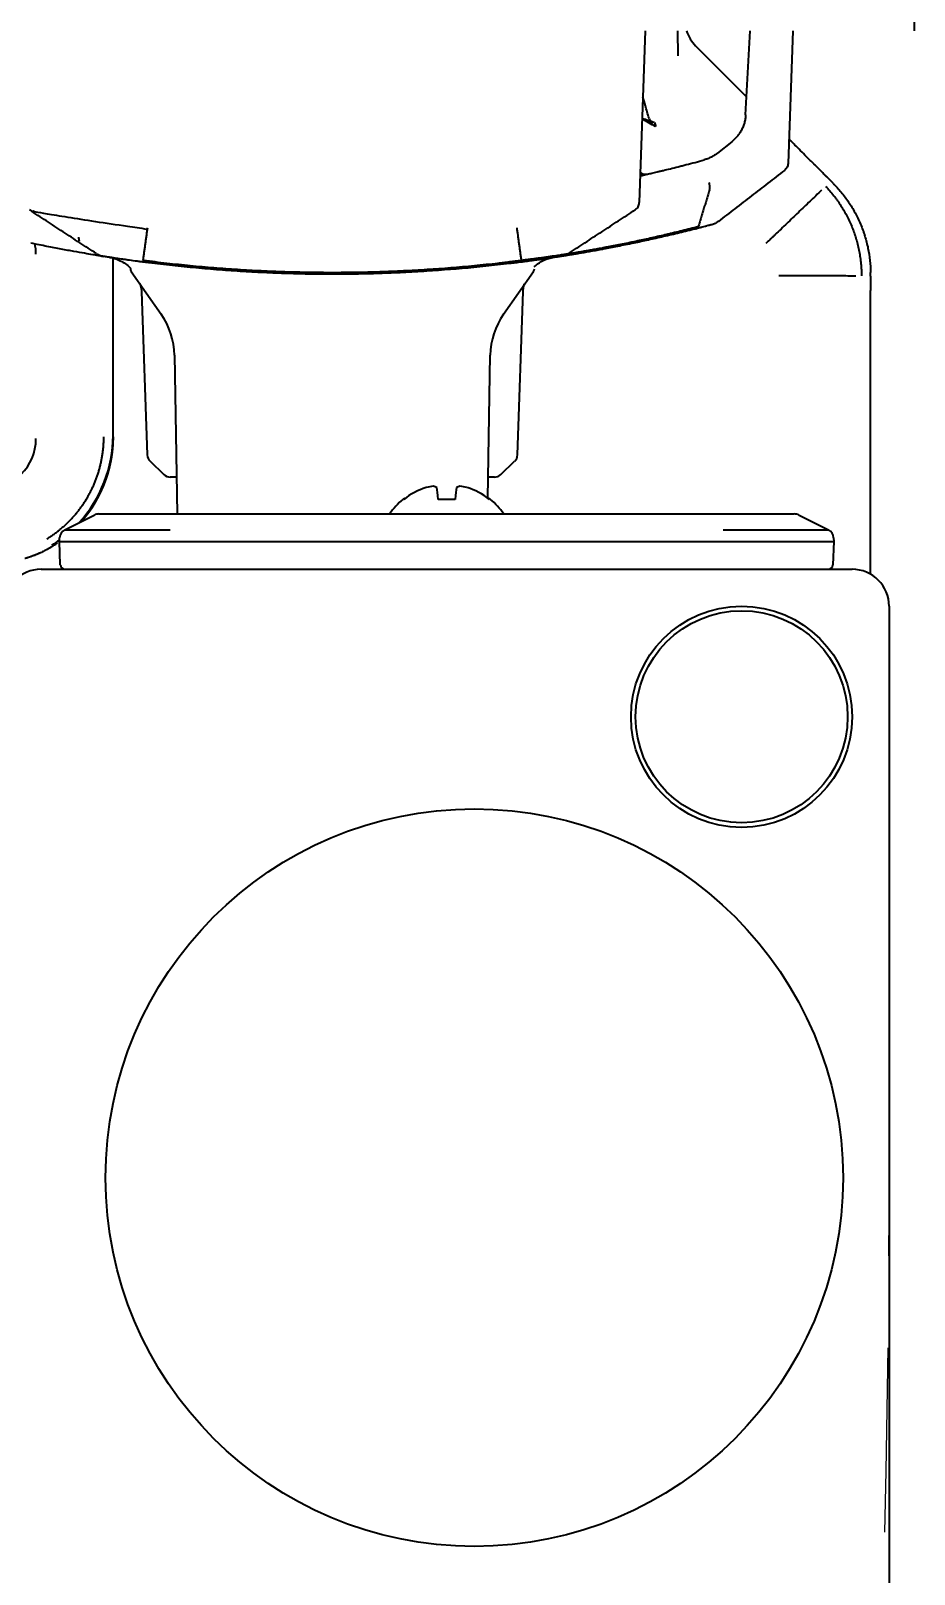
# Model space of a CAD drawing. Header units: inches. Extents: x 786 to 5593, y 691 to 5453.
# Drawn here: x 4206.3 to 4254.2, y 1502 to 1585.7 of the extents above; entities that cross this region are included whole.
import ezdxf

# ---------------------------------------------------------------- set-up
doc = ezdxf.new("R2010")
doc.units = ezdxf.units.IN
doc.linetypes.add('ACISOTGL', pattern=[3, 2, -1])
doc.layers.add('1', color=7, linetype='Continuous', true_color=0xffffff)
doc.layers.add('4', color=7, linetype='Continuous', true_color=0xffffff)

msp = doc.modelspace()

# ---------------------------------------------------------------- linework, layer by layer
at = {"linetype": 'ACISOTGL', "ltscale": 5}
msp.add_arc((3420.089, 1523.456), 832.8, 240, 359.862402, dxfattribs=at)
at = {"layer": '1', "color": 7, "linetype": 'Continuous', "lineweight": 35}
for p, q in [((4239.662, 1585.656), (4239.337, 1576.344)), ((4241.443, 1584.308), (4241.435, 1585.656)), ((4245.109, 1581.103), (4245.348, 1585.656)), ((4247.662, 1585.656), (4247.411, 1578.468)), ((4245.161, 1582.085), (4242.397, 1584.849)), ((4244.359, 1579.644), (4243.584, 1579.025)), ((4249.822, 1577.425), (4249.614, 1577.632)), ((4210.793, 1563.635), (4210.793, 1573.344)), ((4211.777, 1572.605), (4213.398, 1570.29)), ((4231.981, 1570.29), (4233.602, 1572.605)), ((4212.338, 1571.516), (4212.648, 1562.657)), ((4232.732, 1562.657), (4233.041, 1571.516)), ((4251.89, 1556.188), (4251.89, 1571.569)), ((4214.121, 1568.065), (4214.272, 1559.456)), ((4231.123, 1560.319), (4231.258, 1568.065)), ((4212.8, 1562.315), (4213.544, 1561.597)), ((4231.835, 1561.597), (4232.579, 1562.315)), ((4214.237, 1561.456), (4213.892, 1561.456)), ((4231.488, 1561.456), (4231.143, 1561.456)), ((4208.173, 1558.598), (4209.763, 1559.393)), ((4210.031, 1559.456), (4213.89, 1559.456)), ((4213.89, 1559.456), (4243.89, 1559.456)), ((4243.89, 1559.456), (4247.748, 1559.456)), ((4248.017, 1559.393), (4249.606, 1558.598)), ((4208.173, 1558.598), (4213.89, 1558.598)), ((4243.89, 1558.598), (4249.606, 1558.598)), ((4207.89, 1557.956), (4207.897, 1558.168)), ((4207.934, 1556.697), (4207.89, 1557.956)), ((4207.89, 1557.956), (4213.89, 1557.956)), ((4213.89, 1557.956), (4243.89, 1557.956)), ((4243.89, 1557.956), (4249.89, 1557.956)), ((4249.89, 1557.956), (4249.846, 1556.697)), ((4249.882, 1558.168), (4249.89, 1557.956)), ((4206.89, 1556.456), (4250.89, 1556.456)), ((4252.89, 1554.456), (4252.89, 1488.456))]:
    msp.add_line(p, q, dxfattribs=at)
for centre, radius in [((4244.89, 1548.456), 6), ((4244.89, 1548.456), 5.75), ((4230.39, 1523.457), 20)]:
    msp.add_circle(centre, radius, dxfattribs=at)
for centre, radius, start, end in [((4240.62, 1581.143), 0.785, 196.69434, 240.01313), ((4239.68, 1578.376), 0.5, 234.42655, 282.89526), ((4203.89, 1573.542), 2.722, 0, 12.31734), ((4211.982, 1572.748), 0.25, 181, 215), ((4233.397, 1572.748), 0.25, 325, 359), ((4210.122, 1567.995), 4, 1, 35), ((4235.258, 1567.995), 4, 145, 179), ((4203.89, 1563.542), 2.722, 270, 0), ((4213.147, 1562.675), 0.5, 182, 226), ((4232.232, 1562.675), 0.5, 314, 358), ((4213.892, 1561.956), 0.5, 226, 270), ((4231.488, 1561.956), 0.5, 270, 314), ((4228.89, 1557.356), 3.74, 129.37906, 145.84392), ((4228.89, 1557.356), 3.74, 34.15595, 50.6111), ((4210.031, 1558.856), 0.6, 90, 116.56505), ((4247.748, 1558.856), 0.6, 63.43495, 90), ((4208.397, 1558.151), 0.5, 116.56505, 178), ((4249.383, 1558.151), 0.5, 2, 63.43495), ((4206.89, 1554.456), 2, 90, 180), ((4208.184, 1556.706), 0.25, 182, 270), ((4249.596, 1556.706), 0.25, 270, 358), ((4250.89, 1554.456), 2, 0, 90)]:
    msp.add_arc(centre, radius, start, end, dxfattribs=at)
for centre, major_axis, ratio, start_param, end_param in [((4243.811, 1586.264), (-1.841, -0.782), 0.999823, 6.190279, 6.667096), ((4240.62, 1581.143), (0.423, -1.955), 0.275521, 4.888119, 5.007509), ((4203.79, 1563.724), (-4.955, 4.955), 0.998956, 3.185109, 3.926382), ((4203.79, 1563.643), (-4.955, 4.955), 0.998956, 3.213109, 3.926382), ((4228.885, 1557.335), (-3.624, 0.873), 0.997235, 5.247399, 5.62012), ((4228.631, 1557.299), (-0.806, 3.6), 0.902278, 6.178468, 6.295334), ((4228.336, 1557.299), (-0.383, 3.669), 0.420739, 6.027806, 6.144672), ((4228.593, 1557.335), (-0.269, 3.718), 0.017407, 5.611261, 5.983982), ((4229.186, 1557.335), (-0.269, -3.718), 0.017407, 3.440796, 3.813517), ((4229.444, 1557.299), (-0.383, -3.669), 0.420739, 3.280106, 3.396972), ((4229.148, 1557.299), (-0.806, -3.6), 0.902278, 3.129444, 3.24631), ((4228.895, 1557.335), (-3.624, -0.873), 0.997235, 3.804658, 4.177379), ((4203.79, 1563.724), (-4.955, 4.955), 0.998956, 2.908783, 2.981653), ((4203.79, 1563.643), (-4.955, 4.955), 0.998956, 2.908783, 2.959583)]:
    msp.add_ellipse(centre, major_axis=major_axis, ratio=ratio, start_param=start_param, end_param=end_param, dxfattribs=at)
for points, degree in [([(4254.249, 1586.456), (4254.249, 1585.656)], 1), ([(4240.227, 1580.463), (4239.984, 1580.603), (4239.743, 1580.747), (4239.502, 1580.891)], 3), ([(4243.584, 1579.025), (4243.531, 1578.984), (4243.423, 1578.906), (4243.308, 1578.839), (4243.249, 1578.809)], 3), ([(4247.217, 1578.09), (4243.629, 1575.32)], 1), ([(4243.151, 1577.038), (4242.546, 1575.055)], 1), ([(4249.229, 1577.019), (4246.712, 1574.608)], 1), ([(4249.857, 1577.388), (4249.845, 1577.401), (4249.833, 1577.413), (4249.822, 1577.425)], 3), ([(4209.892, 1573.573), (4206.269, 1575.943)], 1), ([(4235.487, 1573.573), (4239.111, 1575.943)], 1), ([(4212.429, 1573.219), (4212.672, 1574.967)], 1), ([(4232.95, 1573.219), (4232.708, 1574.967)], 1), ([(4212.242, 1571.964), (4212.301, 1571.78), (4212.335, 1571.589), (4212.344, 1571.387)], 3), ([(4233.039, 1571.459), (4233.045, 1571.625), (4233.069, 1571.783), (4233.109, 1571.936)], 3), ([(4251.093, 1572.36), (4247.607, 1572.37)], 1)]:
    msp.add_open_spline(points, degree=degree, dxfattribs=at)
for points, knots in [([(4239.868, 1580.917), (4239.8, 1581.144), (4239.734, 1581.371), (4239.625, 1581.757), (4239.58, 1581.916), (4239.536, 1582.075)], [0, 0, 0, 0, 0.588787, 0.588787, 1, 1, 1, 1]), ([(4245.109, 1581.103), (4245.106, 1581.029), (4245.098, 1580.957), (4245.074, 1580.814), (4245.059, 1580.744), (4245.03, 1580.64), (4245.02, 1580.605), (4244.997, 1580.537), (4244.984, 1580.503), (4244.945, 1580.403), (4244.915, 1580.339), (4244.85, 1580.215), (4244.814, 1580.155), (4244.766, 1580.082), (4244.756, 1580.068), (4244.736, 1580.039), (4244.725, 1580.025), (4244.694, 1579.984), (4244.673, 1579.956), (4244.607, 1579.877), (4244.561, 1579.827), (4244.464, 1579.732), (4244.413, 1579.687), (4244.359, 1579.644)], [0, 0, 0, 0, 0.125, 0.125, 0.25, 0.25, 0.3125, 0.3125, 0.375, 0.375, 0.5, 0.5, 0.625, 0.625, 0.65625, 0.65625, 0.6875, 0.6875, 0.75, 0.75, 0.875, 0.875, 1, 1, 1, 1]), ([(4240.163, 1580.686), (4240.054, 1580.721), (4239.945, 1580.755), (4239.779, 1580.806), (4239.724, 1580.823), (4239.641, 1580.849), (4239.613, 1580.857), (4239.571, 1580.87), (4239.558, 1580.874), (4239.53, 1580.883), (4239.516, 1580.887), (4239.502, 1580.891)], [0, 0, 0, 0, 0.5, 0.5, 0.75, 0.75, 0.875, 0.875, 0.9375, 0.9375, 1, 1, 1, 1]), ([(4249.614, 1577.632), (4249.608, 1577.638), (4249.593, 1577.653), (4249.564, 1577.682), (4249.525, 1577.721), (4249.475, 1577.771), (4249.412, 1577.834), (4249.337, 1577.909), (4249.246, 1578), (4249.145, 1578.101), (4249.036, 1578.21), (4248.928, 1578.318), (4248.789, 1578.457), (4248.591, 1578.655), (4248.322, 1578.924), (4248.044, 1579.202), (4247.792, 1579.454), (4247.609, 1579.637), (4247.502, 1579.744), (4247.465, 1579.781)], [0, 0, 0, 0, 0.011297, 0.028353, 0.051235, 0.080037, 0.114873, 0.155887, 0.203242, 0.25861, 0.312576, 0.365068, 0.416015, 0.511742, 0.638207, 0.774856, 0.869158, 0.954838, 1, 1, 1, 1]), ([(4239.791, 1577.889), (4239.862, 1577.905), (4240.02, 1577.942), (4240.212, 1577.986), (4240.367, 1578.023), (4240.422, 1578.036), (4240.506, 1578.056), (4240.534, 1578.063), (4240.592, 1578.077), (4240.622, 1578.084), (4240.771, 1578.12), (4240.897, 1578.15), (4241.16, 1578.215), (4241.298, 1578.25), (4241.513, 1578.304), (4241.623, 1578.332), (4241.737, 1578.361), (4241.813, 1578.381), (4241.852, 1578.391), (4242.046, 1578.441), (4242.204, 1578.483), (4242.529, 1578.569), (4242.694, 1578.613), (4242.863, 1578.659)], [0, 0, 0, 0, 0.125, 0.25, 0.25, 0.3125, 0.3125, 0.34375, 0.34375, 0.375, 0.375, 0.5, 0.5, 0.625, 0.625, 0.6875, 0.71875, 0.71875, 0.75, 0.75, 0.875, 0.875, 1, 1, 1, 1]), ([(4243.249, 1578.809), (4243.186, 1578.777), (4243.122, 1578.748), (4242.994, 1578.699), (4242.929, 1578.677), (4242.863, 1578.659)], [0, 0, 0, 0, 0.5, 0.5, 1, 1, 1, 1]), ([(4239.387, 1577.798), (4239.388, 1577.798), (4239.396, 1577.8), (4239.431, 1577.807), (4239.481, 1577.819), (4239.565, 1577.837), (4239.628, 1577.852), (4239.641, 1577.855), (4239.669, 1577.861), (4239.683, 1577.864), (4239.727, 1577.874), (4239.758, 1577.881), (4239.791, 1577.889)], [0, 0, 0, 0, 0.25, 0.25, 0.5, 0.75, 0.75, 0.8125, 0.8125, 0.875, 0.875, 1, 1, 1, 1]), ([(4247.411, 1578.468), (4247.409, 1578.432), (4247.404, 1578.395), (4247.386, 1578.324), (4247.373, 1578.29), (4247.339, 1578.225), (4247.319, 1578.194), (4247.272, 1578.138), (4247.246, 1578.112), (4247.217, 1578.09)], [0, 0, 0, 0, 0.25, 0.25, 0.5, 0.5, 0.75, 0.75, 1, 1, 1, 1]), ([(4243.151, 1577.038), (4243.157, 1577.058), (4243.162, 1577.083), (4243.166, 1577.139), (4243.166, 1577.171), (4243.162, 1577.241), (4243.158, 1577.278), (4243.145, 1577.356), (4243.137, 1577.396), (4243.128, 1577.437)], [0, 0, 0, 0, 0.25, 0.25, 0.5, 0.5, 0.75, 0.75, 1, 1, 1, 1]), ([(4249.447, 1577.224), (4249.524, 1577.143), (4249.6, 1577.06), (4249.748, 1576.89), (4249.819, 1576.804), (4249.924, 1576.672), (4249.958, 1576.627), (4250.025, 1576.537), (4250.059, 1576.492), (4250.156, 1576.355), (4250.219, 1576.262), (4250.34, 1576.074), (4250.398, 1575.978), (4250.51, 1575.785), (4250.617, 1575.589), (4250.715, 1575.388), (4250.808, 1575.184), (4250.852, 1575.081), (4250.935, 1574.872), (4250.974, 1574.767), (4251.047, 1574.555), (4251.114, 1574.343), (4251.171, 1574.128), (4251.223, 1573.913), (4251.247, 1573.804), (4251.288, 1573.586), (4251.316, 1573.422), (4251.337, 1573.257), (4251.35, 1573.146), (4251.356, 1573.09), (4251.367, 1572.979), (4251.376, 1572.868), (4251.382, 1572.756), (4251.387, 1572.643), (4251.389, 1572.587), (4251.392, 1572.475), (4251.392, 1572.418), (4251.392, 1572.362)], [0, 0, 0, 0, 0.0625, 0.0625, 0.125, 0.125, 0.15625, 0.15625, 0.1875, 0.1875, 0.25, 0.25, 0.3125, 0.3125, 0.375, 0.4375, 0.4375, 0.5, 0.5, 0.5625, 0.5625, 0.625, 0.6875, 0.6875, 0.75, 0.75, 0.8125, 0.84375, 0.84375, 0.875, 0.875, 0.90625, 0.9375, 0.9375, 0.96875, 0.96875, 1, 1, 1, 1]), ([(4249.857, 1577.388), (4250.009, 1577.236), (4250.155, 1577.075), (4250.434, 1576.735), (4250.567, 1576.557), (4250.817, 1576.186), (4250.935, 1575.993), (4251.151, 1575.594), (4251.25, 1575.388), (4251.384, 1575.071), (4251.426, 1574.964), (4251.485, 1574.802), (4251.504, 1574.747), (4251.541, 1574.638), (4251.559, 1574.584), (4251.643, 1574.31), (4251.7, 1574.089), (4251.791, 1573.648), (4251.825, 1573.427), (4251.872, 1572.989), (4251.885, 1572.771), (4251.888, 1572.556)], [0, 0, 0, 0, 0.125, 0.125, 0.25, 0.25, 0.375, 0.375, 0.5, 0.5, 0.5625, 0.5625, 0.59375, 0.59375, 0.625, 0.625, 0.75, 0.75, 0.875, 0.875, 1, 1, 1, 1]), ([(4239.111, 1575.943), (4239.144, 1575.964), (4239.175, 1575.99), (4239.229, 1576.049), (4239.253, 1576.081), (4239.292, 1576.15), (4239.307, 1576.187), (4239.329, 1576.264), (4239.335, 1576.304), (4239.337, 1576.344)], [0, 0, 0, 0, 0.25, 0.25, 0.5, 0.5, 0.75, 0.75, 1, 1, 1, 1]), ([(4206.508, 1575.864), (4206.502, 1575.865), (4206.483, 1575.866), (4206.466, 1575.87), (4206.456, 1575.871), (4206.493, 1575.864), (4206.547, 1575.854), (4206.608, 1575.843)], [0, 0, 0, 0, 0.027751, 0.093985, 0.202274, 0.431154, 1, 1, 1, 1]), ([(4206.608, 1575.843), (4206.61, 1575.843), (4206.723, 1575.822), (4207.177, 1575.747), (4208.276, 1575.566), (4209.796, 1575.322), (4211.317, 1575.105), (4212.272, 1574.961), (4212.625, 1574.907)], [0, 0, 0, 0, 0.003607, 0.208745, 0.428954, 0.650716, 0.873678, 1, 1, 1, 1]), ([(4243.629, 1575.32), (4243.576, 1575.28), (4243.52, 1575.244), (4243.401, 1575.186), (4243.338, 1575.162), (4243.274, 1575.145)], [0, 0, 0, 0, 0.5, 0.5, 1, 1, 1, 1]), ([(4242.415, 1574.922), (4242.377, 1574.912), (4242.339, 1574.903), (4242.263, 1574.884), (4242.226, 1574.874), (4242.113, 1574.846), (4242.037, 1574.827), (4241.888, 1574.79), (4241.813, 1574.772), (4241.665, 1574.735), (4241.591, 1574.717), (4241.371, 1574.664), (4241.226, 1574.629), (4240.938, 1574.562), (4240.796, 1574.529), (4240.375, 1574.432), (4240.1, 1574.37), (4239.697, 1574.282), (4239.564, 1574.253), (4239.302, 1574.197), (4239.172, 1574.17), (4239.044, 1574.143)], [0, 0, 0, 0, 0.03125, 0.03125, 0.0625, 0.0625, 0.125, 0.125, 0.1875, 0.1875, 0.25, 0.25, 0.375, 0.375, 0.5, 0.5, 0.75, 0.75, 0.875, 0.875, 1, 1, 1, 1]), ([(4239.265, 1574.28), (4239.389, 1574.306), (4239.515, 1574.334), (4239.77, 1574.389), (4240.028, 1574.446), (4240.425, 1574.536), (4240.696, 1574.599), (4240.901, 1574.647), (4240.97, 1574.663), (4241.108, 1574.696), (4241.178, 1574.713), (4241.388, 1574.763), (4241.529, 1574.797), (4241.743, 1574.85), (4241.815, 1574.868), (4241.96, 1574.904), (4242.032, 1574.922), (4242.142, 1574.95), (4242.178, 1574.959), (4242.251, 1574.978), (4242.288, 1574.987), (4242.361, 1575.006), (4242.398, 1575.015), (4242.453, 1575.029), (4242.481, 1575.036), (4242.513, 1575.045), (4242.529, 1575.049), (4242.536, 1575.051), (4242.541, 1575.052), (4242.543, 1575.052), (4242.545, 1575.053)], [0, 0, 0, 0, 0.125, 0.125, 0.25, 0.375, 0.5, 0.5, 0.5625, 0.5625, 0.625, 0.625, 0.75, 0.75, 0.8125, 0.8125, 0.875, 0.875, 0.90625, 0.90625, 0.9375, 0.9375, 0.96875, 0.96875, 0.984375, 0.992188, 0.996094, 0.998047, 0.998047, 1, 1, 1, 1]), ([(4243.274, 1575.145), (4243.273, 1575.145), (4243.272, 1575.145), (4243.268, 1575.144), (4243.267, 1575.143), (4243.262, 1575.142), (4243.26, 1575.142), (4243.255, 1575.14), (4243.252, 1575.139), (4243.243, 1575.137), (4243.235, 1575.135), (4243.223, 1575.132), (4243.219, 1575.131), (4243.209, 1575.128), (4243.204, 1575.127), (4243.178, 1575.12), (4243.153, 1575.113), (4243.095, 1575.098), (4243.062, 1575.089), (4243.005, 1575.074), (4242.985, 1575.069), (4242.943, 1575.058), (4242.921, 1575.052), (4242.853, 1575.035), (4242.805, 1575.022), (4242.703, 1574.996), (4242.649, 1574.982), (4242.535, 1574.953), (4242.476, 1574.937), (4242.415, 1574.922)], [0, 0, 0, 0, 0.03125, 0.03125, 0.0625, 0.0625, 0.09375, 0.09375, 0.125, 0.125, 0.1875, 0.1875, 0.21875, 0.21875, 0.25, 0.25, 0.375, 0.375, 0.5, 0.5, 0.5625, 0.5625, 0.625, 0.625, 0.75, 0.75, 0.875, 0.875, 1, 1, 1, 1]), ([(4242.415, 1574.922), (4242.421, 1574.924), (4242.428, 1574.926), (4242.441, 1574.931), (4242.448, 1574.935), (4242.466, 1574.946), (4242.478, 1574.955), (4242.511, 1574.988), (4242.53, 1575.018), (4242.546, 1575.055)], [0, 0, 0, 0, 0.125, 0.125, 0.25, 0.25, 0.5, 0.5, 1, 1, 1, 1]), ([(4246.714, 1574.605), (4246.68, 1574.573), (4246.644, 1574.539), (4246.565, 1574.465), (4246.523, 1574.425), (4246.436, 1574.343), (4246.39, 1574.3), (4246.298, 1574.213), (4246.251, 1574.169), (4246.203, 1574.125)], [0, 0, 0, 0, 0.25, 0.25, 0.5, 0.5, 0.75, 0.75, 1, 1, 1, 1]), ([(4210.285, 1573.422), (4210.286, 1573.422), (4210.284, 1573.422), (4210.279, 1573.423), (4210.275, 1573.424), (4210.258, 1573.426), (4210.243, 1573.429), (4210.212, 1573.434), (4210.2, 1573.436), (4210.174, 1573.44), (4210.159, 1573.442), (4210.135, 1573.446), (4210.127, 1573.447), (4210.109, 1573.45), (4210.081, 1573.454), (4210.03, 1573.463), (4209.983, 1573.47), (4209.946, 1573.476), (4209.933, 1573.478), (4209.907, 1573.482), (4209.84, 1573.493), (4209.764, 1573.506), (4209.568, 1573.538), (4209.417, 1573.563), (4209.075, 1573.621), (4208.884, 1573.654), (4208.62, 1573.701), (4208.566, 1573.711), (4208.455, 1573.731), (4208.287, 1573.761), (4208.109, 1573.794), (4207.742, 1573.862), (4207.482, 1573.912), (4206.932, 1574.02), (4206.641, 1574.079), (4206.335, 1574.143)], [0, 0, 0, 0, 0.03125, 0.03125, 0.0625, 0.0625, 0.125, 0.125, 0.15625, 0.15625, 0.1875, 0.1875, 0.203125, 0.203125, 0.21875, 0.25, 0.28125, 0.28125, 0.296875, 0.296875, 0.3125, 0.375, 0.375, 0.5, 0.5, 0.625, 0.625, 0.65625, 0.65625, 0.6875, 0.75, 0.75, 0.875, 0.875, 1, 1, 1, 1]), ([(4209.892, 1573.573), (4209.951, 1573.535), (4210.015, 1573.502), (4210.146, 1573.452), (4210.215, 1573.433), (4210.285, 1573.422)], [0, 0, 0, 0, 0.5, 0.5, 1, 1, 1, 1]), ([(4232.95, 1573.22), (4232.953, 1573.22), (4232.955, 1573.22), (4232.961, 1573.221), (4232.969, 1573.222), (4232.987, 1573.224), (4233.025, 1573.229), (4233.057, 1573.233), (4233.099, 1573.239), (4233.12, 1573.241), (4233.162, 1573.247), (4233.183, 1573.249), (4233.287, 1573.263), (4233.37, 1573.273), (4233.534, 1573.295), (4233.614, 1573.305), (4233.734, 1573.321), (4233.773, 1573.327), (4233.852, 1573.337), (4233.891, 1573.343), (4234.084, 1573.369), (4234.229, 1573.389), (4234.434, 1573.418), (4234.501, 1573.428), (4234.581, 1573.439), (4234.596, 1573.441), (4234.628, 1573.446), (4234.644, 1573.448), (4234.69, 1573.455), (4234.72, 1573.459), (4234.807, 1573.472), (4234.917, 1573.488), (4235.015, 1573.503), (4235.107, 1573.516), (4235.149, 1573.522), (4235.198, 1573.53), (4235.208, 1573.531), (4235.227, 1573.534), (4235.254, 1573.538), (4235.279, 1573.542), (4235.326, 1573.549), (4235.354, 1573.553), (4235.402, 1573.56), (4235.422, 1573.563), (4235.446, 1573.567), (4235.453, 1573.568), (4235.462, 1573.569), (4235.465, 1573.57), (4235.47, 1573.571), (4235.473, 1573.571), (4235.479, 1573.572), (4235.482, 1573.572), (4235.485, 1573.573), (4235.486, 1573.573), (4235.487, 1573.573), (4235.487, 1573.573), (4235.487, 1573.573), (4235.487, 1573.573), (4235.487, 1573.573)], [0, 0, 0, 0, 0.001955, 0.001955, 0.00391, 0.007819, 0.015638, 0.031276, 0.031276, 0.046914, 0.046914, 0.062552, 0.062552, 0.125105, 0.125105, 0.187657, 0.187657, 0.218934, 0.218934, 0.25021, 0.25021, 0.375315, 0.375315, 0.437867, 0.437867, 0.453505, 0.453505, 0.469143, 0.469143, 0.50042, 0.50042, 0.562972, 0.625524, 0.625524, 0.688077, 0.688077, 0.703715, 0.703715, 0.719353, 0.750629, 0.750629, 0.813182, 0.813182, 0.875734, 0.875734, 0.90701, 0.90701, 0.922649, 0.922649, 0.938287, 0.938287, 0.969563, 0.969563, 0.985201, 0.99302, 0.99693, 0.998884, 1, 1, 1, 1]), ([(4239.044, 1574.143), (4238.738, 1574.079), (4238.447, 1574.02), (4238.033, 1573.939), (4237.898, 1573.913), (4237.637, 1573.863), (4237.51, 1573.839), (4237.326, 1573.804), (4237.265, 1573.793), (4237.176, 1573.776), (4237.146, 1573.771), (4237.088, 1573.76), (4236.943, 1573.734), (4236.806, 1573.709), (4236.596, 1573.672), (4236.496, 1573.655), (4236.306, 1573.622), (4236.125, 1573.591), (4235.964, 1573.563), (4235.813, 1573.538), (4235.742, 1573.526), (4235.66, 1573.513), (4235.644, 1573.51), (4235.613, 1573.505), (4235.597, 1573.503), (4235.552, 1573.495), (4235.466, 1573.481), (4235.368, 1573.465), (4235.307, 1573.456), (4235.269, 1573.45), (4235.251, 1573.447), (4235.219, 1573.442), (4235.19, 1573.437), (4235.166, 1573.433), (4235.144, 1573.43), (4235.135, 1573.429), (4235.119, 1573.426), (4235.113, 1573.425), (4235.098, 1573.423), (4235.093, 1573.422), (4235.095, 1573.422)], [0, 0, 0, 0, 0.125, 0.125, 0.1875, 0.1875, 0.25, 0.25, 0.28125, 0.28125, 0.296875, 0.296875, 0.3125, 0.375, 0.375, 0.4375, 0.4375, 0.5, 0.5625, 0.5625, 0.625, 0.625, 0.640625, 0.640625, 0.65625, 0.65625, 0.6875, 0.75, 0.78125, 0.78125, 0.8125, 0.8125, 0.84375, 0.875, 0.875, 0.90625, 0.90625, 0.9375, 0.9375, 1, 1, 1, 1]), ([(4235.487, 1573.573), (4235.428, 1573.535), (4235.365, 1573.502), (4235.233, 1573.452), (4235.164, 1573.433), (4235.095, 1573.422)], [0, 0, 0, 0, 0.5, 0.5, 1, 1, 1, 1]), ([(4235.487, 1573.573), (4235.487, 1573.573), (4235.49, 1573.574), (4235.495, 1573.574), (4235.504, 1573.576), (4235.51, 1573.577), (4235.525, 1573.579), (4235.534, 1573.581), (4235.554, 1573.584), (4235.577, 1573.587), (4235.605, 1573.592), (4235.636, 1573.597), (4235.653, 1573.6), (4235.689, 1573.606), (4235.747, 1573.615), (4235.84, 1573.631), (4235.923, 1573.644), (4235.966, 1573.652), (4235.981, 1573.654), (4236.011, 1573.659), (4236.026, 1573.662), (4236.105, 1573.675), (4236.172, 1573.686), (4236.317, 1573.711), (4236.471, 1573.738), (4236.643, 1573.768), (4236.825, 1573.801), (4236.921, 1573.818), (4237.121, 1573.855), (4237.226, 1573.874), (4237.363, 1573.9), (4237.391, 1573.905), (4237.447, 1573.915), (4237.476, 1573.921), (4237.561, 1573.937), (4237.619, 1573.948), (4237.796, 1573.982), (4237.917, 1574.005), (4238.167, 1574.054), (4238.296, 1574.08), (4238.693, 1574.16), (4238.971, 1574.218), (4239.265, 1574.28)], [0, 0, 0, 0, 0.029814, 0.061111, 0.061111, 0.092407, 0.092407, 0.123703, 0.123703, 0.155, 0.186296, 0.186296, 0.217592, 0.217592, 0.248888, 0.311481, 0.342777, 0.342777, 0.358426, 0.358426, 0.374074, 0.374074, 0.436666, 0.436666, 0.499259, 0.561852, 0.561852, 0.624444, 0.624444, 0.687037, 0.687037, 0.702685, 0.702685, 0.718333, 0.718333, 0.749629, 0.749629, 0.812222, 0.812222, 0.874815, 0.874815, 1, 1, 1, 1]), ([(4212.414, 1573.118), (4212.343, 1573.127), (4212.272, 1573.136), (4212.166, 1573.15), (4212.131, 1573.155), (4212.061, 1573.164), (4212.026, 1573.169), (4211.854, 1573.192), (4211.721, 1573.21), (4211.53, 1573.237), (4211.467, 1573.246), (4211.375, 1573.259), (4211.344, 1573.263), (4211.285, 1573.272), (4211.197, 1573.285), (4211.114, 1573.297), (4211.007, 1573.312), (4210.956, 1573.32), (4210.883, 1573.331), (4210.859, 1573.334), (4210.812, 1573.341), (4210.789, 1573.345), (4210.723, 1573.355), (4210.682, 1573.361), (4210.605, 1573.373), (4210.569, 1573.378), (4210.504, 1573.388), (4210.474, 1573.393), (4210.434, 1573.399), (4210.421, 1573.401), (4210.398, 1573.405), (4210.387, 1573.406), (4210.356, 1573.411), (4210.339, 1573.414), (4210.319, 1573.417), (4210.313, 1573.418), (4210.303, 1573.419), (4210.299, 1573.42), (4210.289, 1573.422), (4210.285, 1573.422), (4210.285, 1573.422)], [0, 0, 0, 0, 0.062727, 0.062727, 0.09409, 0.09409, 0.125454, 0.125454, 0.250908, 0.250908, 0.313634, 0.313634, 0.344998, 0.344998, 0.376361, 0.439088, 0.439088, 0.501815, 0.501815, 0.533179, 0.533179, 0.564542, 0.564542, 0.627269, 0.627269, 0.689996, 0.689996, 0.752723, 0.752723, 0.784086, 0.784086, 0.81545, 0.81545, 0.878176, 0.878176, 0.90954, 0.90954, 0.940903, 0.940903, 1, 1, 1, 1]), ([(4210.608, 1573.372), (4210.841, 1573.338), (4211.241, 1573.201), (4211.614, 1572.919), (4211.764, 1572.763)], [0, 0, 0, 0, 0.540898, 1, 1, 1, 1]), ([(4232.928, 1573.113), (4232.822, 1573.099), (4232.715, 1573.086), (4232.503, 1573.059), (4232.396, 1573.046), (4232.077, 1573.008), (4231.864, 1572.983), (4231.438, 1572.935), (4231.225, 1572.912), (4230.799, 1572.867), (4230.585, 1572.846), (4229.519, 1572.743), (4228.664, 1572.675), (4227.381, 1572.592), (4226.952, 1572.569), (4226.096, 1572.527), (4225.668, 1572.51), (4224.811, 1572.483), (4223.954, 1572.463), (4223.096, 1572.456), (4222.453, 1572.456), (4222.239, 1572.457), (4221.81, 1572.461), (4221.596, 1572.463), (4220.953, 1572.474), (4220.524, 1572.484), (4219.668, 1572.512), (4219.24, 1572.529), (4218.384, 1572.571), (4217.957, 1572.595), (4217.102, 1572.65), (4216.675, 1572.681), (4215.822, 1572.75), (4215.395, 1572.788), (4214.543, 1572.87), (4214.117, 1572.915), (4213.478, 1572.987), (4213.265, 1573.012), (4212.84, 1573.064), (4212.627, 1573.09), (4212.414, 1573.118)], [0, 0, 0, 0, 0.015625, 0.015625, 0.03125, 0.03125, 0.0625, 0.0625, 0.09375, 0.09375, 0.125, 0.125, 0.25, 0.25, 0.3125, 0.3125, 0.375, 0.375, 0.4375, 0.5, 0.5, 0.53125, 0.53125, 0.5625, 0.5625, 0.625, 0.625, 0.6875, 0.6875, 0.75, 0.75, 0.8125, 0.8125, 0.875, 0.875, 0.9375, 0.9375, 0.96875, 0.96875, 1, 1, 1, 1]), ([(4212.429, 1573.219), (4212.425, 1573.186), (4212.421, 1573.16), (4212.416, 1573.126), (4212.415, 1573.118), (4212.415, 1573.118)], [0, 0, 0, 0, 0.5, 0.5, 1, 1, 1, 1]), ([(4212.429, 1573.219), (4212.456, 1573.216), (4212.483, 1573.212), (4212.536, 1573.205), (4212.616, 1573.195), (4212.695, 1573.185), (4212.855, 1573.165), (4212.961, 1573.152), (4213.281, 1573.113), (4213.494, 1573.088), (4214.132, 1573.016), (4214.559, 1572.972), (4215.412, 1572.889), (4215.838, 1572.851), (4216.692, 1572.783), (4217.119, 1572.752), (4217.974, 1572.697), (4218.402, 1572.672), (4219.257, 1572.631), (4219.686, 1572.614), (4220.542, 1572.586), (4220.971, 1572.576), (4221.614, 1572.566), (4221.829, 1572.563), (4222.258, 1572.56), (4222.472, 1572.559), (4223.115, 1572.559), (4223.973, 1572.565), (4224.83, 1572.586), (4225.687, 1572.614), (4226.116, 1572.631), (4226.972, 1572.672), (4227.401, 1572.696), (4228.685, 1572.779), (4229.54, 1572.848), (4230.82, 1572.972), (4231.247, 1573.016), (4231.779, 1573.076), (4231.886, 1573.089), (4232.099, 1573.114), (4232.205, 1573.126), (4232.418, 1573.152), (4232.524, 1573.165), (4232.684, 1573.185), (4232.764, 1573.195), (4232.844, 1573.205), (4232.897, 1573.212), (4232.923, 1573.216), (4232.95, 1573.219)], [0, 0, 0, 0, 0.003906, 0.003906, 0.007813, 0.015625, 0.015625, 0.03125, 0.03125, 0.0625, 0.0625, 0.125, 0.125, 0.1875, 0.1875, 0.25, 0.25, 0.3125, 0.3125, 0.375, 0.375, 0.4375, 0.4375, 0.46875, 0.46875, 0.5, 0.5, 0.5625, 0.625, 0.625, 0.6875, 0.6875, 0.75, 0.75, 0.875, 0.875, 0.9375, 0.9375, 0.953125, 0.953125, 0.96875, 0.96875, 0.984375, 0.984375, 0.992188, 0.996094, 0.996094, 1, 1, 1, 1]), ([(4235.095, 1573.422), (4235.094, 1573.422), (4235.094, 1573.422), (4235.091, 1573.422), (4235.088, 1573.421), (4235.082, 1573.42), (4235.08, 1573.42), (4235.076, 1573.419), (4235.074, 1573.419), (4235.066, 1573.418), (4235.06, 1573.417), (4235.039, 1573.414), (4235.022, 1573.411), (4234.991, 1573.406), (4234.979, 1573.404), (4234.955, 1573.4), (4234.942, 1573.399), (4234.901, 1573.392), (4234.871, 1573.387), (4234.804, 1573.377), (4234.768, 1573.372), (4234.709, 1573.363), (4234.688, 1573.36), (4234.646, 1573.353), (4234.624, 1573.35), (4234.557, 1573.34), (4234.509, 1573.333), (4234.41, 1573.318), (4234.358, 1573.31), (4234.249, 1573.294), (4234.193, 1573.286), (4234.105, 1573.273), (4234.075, 1573.269), (4234.014, 1573.26), (4233.983, 1573.256), (4233.89, 1573.243), (4233.826, 1573.234), (4233.696, 1573.216), (4233.63, 1573.207), (4233.495, 1573.188), (4233.426, 1573.179), (4233.321, 1573.165), (4233.286, 1573.16), (4233.215, 1573.15), (4233.18, 1573.146), (4233.108, 1573.136), (4233.072, 1573.132), (4233, 1573.122), (4232.964, 1573.118), (4232.928, 1573.113)], [0, 0, 0, 0, 0.028077, 0.028077, 0.059429, 0.059429, 0.075105, 0.075105, 0.090781, 0.090781, 0.122134, 0.122134, 0.184838, 0.184838, 0.216191, 0.216191, 0.247543, 0.247543, 0.310248, 0.310248, 0.372953, 0.372953, 0.404305, 0.404305, 0.435657, 0.435657, 0.498362, 0.498362, 0.561067, 0.561067, 0.623772, 0.623772, 0.655124, 0.655124, 0.686476, 0.686476, 0.749181, 0.749181, 0.811886, 0.811886, 0.874591, 0.874591, 0.905943, 0.905943, 0.937295, 0.937295, 0.968648, 0.968648, 1, 1, 1, 1]), ([(4232.95, 1573.219), (4232.949, 1573.185), (4232.946, 1573.159), (4232.939, 1573.123), (4232.934, 1573.114), (4232.928, 1573.113)], [0, 0, 0, 0, 0.5, 0.5, 1, 1, 1, 1]), ([(4233.636, 1572.854), (4233.754, 1572.97), (4234.06, 1573.201), (4234.382, 1573.314), (4234.579, 1573.343)], [0, 0, 0, 0, 0.425887, 1, 1, 1, 1]), ([(4247.607, 1572.37), (4247.561, 1572.37), (4247.51, 1572.37), (4247.402, 1572.371), (4247.344, 1572.371), (4247.225, 1572.371), (4247.162, 1572.371), (4247.035, 1572.372), (4246.971, 1572.372), (4246.906, 1572.372)], [0, 0, 0, 0, 0.25, 0.25, 0.5, 0.5, 0.75, 0.75, 1, 1, 1, 1]), ([(4251.89, 1572.353), (4251.89, 1572.363), (4251.89, 1572.372), (4251.89, 1572.392), (4251.89, 1572.401), (4251.89, 1572.428), (4251.89, 1572.446), (4251.889, 1572.471), (4251.889, 1572.48), (4251.889, 1572.496), (4251.889, 1572.504), (4251.889, 1572.527), (4251.889, 1572.542), (4251.888, 1572.556)], [0, 0, 0, 0, 0.125, 0.125, 0.25, 0.25, 0.5, 0.5, 0.625, 0.625, 0.75, 0.75, 1, 1, 1, 1]), ([(4251.89, 1572.353), (4251.89, 1572.341), (4251.89, 1572.317), (4251.89, 1572.282), (4251.89, 1572.248), (4251.89, 1572.214), (4251.89, 1572.181), (4251.89, 1572.148), (4251.89, 1572.116), (4251.89, 1572.085), (4251.89, 1572.054), (4251.89, 1572.024), (4251.89, 1571.994), (4251.89, 1571.965), (4251.89, 1571.937), (4251.89, 1571.909), (4251.89, 1571.882), (4251.89, 1571.856), (4251.89, 1571.83), (4251.89, 1571.805), (4251.89, 1571.78), (4251.89, 1571.756), (4251.89, 1571.733), (4251.89, 1571.71), (4251.89, 1571.688), (4251.89, 1571.667), (4251.89, 1571.646), (4251.89, 1571.626), (4251.89, 1571.607), (4251.89, 1571.588), (4251.89, 1571.576), (4251.89, 1571.569)], [0, 0, 0, 0, 0.045822, 0.090837, 0.135046, 0.178447, 0.221042, 0.262828, 0.303807, 0.343977, 0.383338, 0.42189, 0.459633, 0.496565, 0.532688, 0.567999, 0.602498, 0.636186, 0.669061, 0.701124, 0.732373, 0.762807, 0.792428, 0.821233, 0.849223, 0.876396, 0.902752, 0.928292, 0.953013, 0.976916, 1, 1, 1, 1]), ([(4226.649, 1560.293), (4226.647, 1560.293), (4226.643, 1560.293), (4226.641, 1560.293), (4226.641, 1560.293), (4226.641, 1560.293), (4226.64, 1560.293), (4226.64, 1560.293), (4226.637, 1560.293), (4226.629, 1560.292), (4226.61, 1560.29), (4226.58, 1560.283), (4226.546, 1560.269), (4226.526, 1560.254), (4226.519, 1560.247)], [0, 0, 0, 0, 0.224485, 0.543492, 0.578376, 0.58397, 0.58494, 0.585873, 0.587908, 0.610022, 0.664923, 0.762436, 0.906816, 1, 1, 1, 1]), ([(4229.357, 1560.248), (4229.28, 1560.248), (4229.203, 1560.248), (4229.086, 1560.247), (4229.047, 1560.247), (4228.969, 1560.247), (4228.929, 1560.247), (4228.812, 1560.247), (4228.733, 1560.247), (4228.616, 1560.248), (4228.577, 1560.248), (4228.5, 1560.248), (4228.461, 1560.248), (4228.423, 1560.248)], [0, 0, 0, 0, 0.25, 0.25, 0.375, 0.375, 0.5, 0.5, 0.75, 0.75, 0.875, 0.875, 1, 1, 1, 1]), ([(4231.261, 1560.247), (4231.256, 1560.252), (4231.241, 1560.264), (4231.215, 1560.277), (4231.186, 1560.287), (4231.164, 1560.291), (4231.15, 1560.292), (4231.142, 1560.293), (4231.14, 1560.293), (4231.139, 1560.293), (4231.139, 1560.293), (4231.139, 1560.293), (4231.139, 1560.293), (4231.139, 1560.293), (4231.139, 1560.293), (4231.139, 1560.293), (4231.139, 1560.293)], [0, 0, 0, 0, 0.137497, 0.404177, 0.617572, 0.773934, 0.871169, 0.915938, 0.923768, 0.926123, 0.927798, 0.929801, 0.933253, 0.941595, 0.974823, 1, 1, 1, 1]), ([(4207.469, 1557.679), (4207.384, 1557.627), (4207.299, 1557.578), (4207.201, 1557.524), (4207.189, 1557.517), (4207.177, 1557.511)], [0, 0, 0, 0, 0.878252, 0.878252, 1, 1, 1, 1]), ([(4206.819, 1557.331), (4206.801, 1557.323), (4206.784, 1557.316), (4206.746, 1557.299), (4206.725, 1557.289), (4206.622, 1557.245), (4206.542, 1557.213), (4206.429, 1557.17), (4206.392, 1557.156), (4206.338, 1557.137), (4206.321, 1557.131), (4206.286, 1557.12), (4206.269, 1557.114), (4206.187, 1557.087), (4206.128, 1557.07), (4206.066, 1557.053), (4206.056, 1557.05), (4206.047, 1557.048)], [0, 0, 0, 0, 0.056558, 0.056558, 0.12503, 0.12503, 0.398918, 0.398918, 0.535862, 0.535862, 0.604334, 0.604334, 0.672806, 0.672806, 0.946695, 0.946695, 1, 1, 1, 1])]:
    msp.add_open_spline(points, degree=3, knots=knots, dxfattribs=at)
at = {"layer": '4', "color": 7, "linetype": 'Continuous', "lineweight": 35}
msp.add_line((4210.793, 1563.635), (4210.793, 1573.344), dxfattribs=at)
msp.add_arc((4203.89, 1573.542), 5.128, 7.8483, 10.31767, dxfattribs=at)
msp.add_open_spline([(4207.207, 1558.105), (4207.915, 1558.541), (4209.065, 1559.742), (4209.875, 1561.194), (4210.293, 1562.803), (4210.293, 1563.635)], degree=2, dxfattribs=at)
for points, knots in [([(4210.793, 1563.635), (4210.793, 1563.621), (4210.793, 1563.593), (4210.793, 1563.55), (4210.792, 1563.508), (4210.791, 1563.466), (4210.79, 1563.424), (4210.789, 1563.382), (4210.787, 1563.34), (4210.785, 1563.298), (4210.783, 1563.256), (4210.781, 1563.214), (4210.778, 1563.172), (4210.775, 1563.13), (4210.772, 1563.088), (4210.768, 1563.047), (4210.765, 1563.005), (4210.761, 1562.963), (4210.757, 1562.922), (4210.752, 1562.88), (4210.748, 1562.839), (4210.743, 1562.797), (4210.738, 1562.756), (4210.732, 1562.714), (4210.727, 1562.673), (4210.721, 1562.632), (4210.715, 1562.59), (4210.708, 1562.549), (4210.702, 1562.508), (4210.695, 1562.467), (4210.688, 1562.426), (4210.681, 1562.385), (4210.673, 1562.344), (4210.665, 1562.304), (4210.657, 1562.263), (4210.649, 1562.222), (4210.641, 1562.182), (4210.632, 1562.141), (4210.623, 1562.101), (4210.614, 1562.061), (4210.604, 1562.02), (4210.595, 1561.98), (4210.585, 1561.94), (4210.575, 1561.9), (4210.564, 1561.86), (4210.554, 1561.82), (4210.543, 1561.78), (4210.532, 1561.741), (4210.521, 1561.701), (4210.509, 1561.662), (4210.498, 1561.622), (4210.486, 1561.583), (4210.473, 1561.544), (4210.461, 1561.505), (4210.448, 1561.465), (4210.436, 1561.427), (4210.423, 1561.388), (4210.409, 1561.349), (4210.396, 1561.31), (4210.382, 1561.272), (4210.368, 1561.233), (4210.354, 1561.195), (4210.34, 1561.157), (4210.325, 1561.119), (4210.31, 1561.08), (4210.295, 1561.043), (4210.28, 1561.005), (4210.265, 1560.967), (4210.249, 1560.929), (4210.233, 1560.892), (4210.217, 1560.855), (4210.201, 1560.817), (4210.184, 1560.78), (4210.168, 1560.743), (4210.151, 1560.706), (4210.134, 1560.669), (4210.117, 1560.633), (4210.099, 1560.596), (4210.081, 1560.56), (4210.064, 1560.524), (4210.045, 1560.487), (4210.027, 1560.451), (4210.009, 1560.415), (4209.99, 1560.38), (4209.971, 1560.344), (4209.952, 1560.308), (4209.933, 1560.273), (4209.913, 1560.238), (4209.894, 1560.203), (4209.874, 1560.167), (4209.854, 1560.133), (4209.834, 1560.098), (4209.813, 1560.063), (4209.793, 1560.029), (4209.772, 1559.994), (4209.751, 1559.96), (4209.73, 1559.926), (4209.708, 1559.892), (4209.687, 1559.858), (4209.665, 1559.825), (4209.643, 1559.791), (4209.621, 1559.758), (4209.599, 1559.725), (4209.577, 1559.692), (4209.554, 1559.659), (4209.531, 1559.626), (4209.508, 1559.593), (4209.485, 1559.561), (4209.462, 1559.529), (4209.438, 1559.497), (4209.415, 1559.465), (4209.391, 1559.433), (4209.367, 1559.401), (4209.343, 1559.369), (4209.319, 1559.338), (4209.294, 1559.307), (4209.27, 1559.276), (4209.245, 1559.245), (4209.22, 1559.214), (4209.195, 1559.183), (4209.17, 1559.153), (4209.144, 1559.123), (4209.119, 1559.093), (4209.093, 1559.063), (4209.067, 1559.033), (4209.046, 1559.009), (4209.034, 1558.996), (4209.031, 1558.992)], [0, 0, 0, 0, 0.008312, 0.01662, 0.024924, 0.033223, 0.041517, 0.049808, 0.058093, 0.066375, 0.074652, 0.082924, 0.091192, 0.099456, 0.107715, 0.115969, 0.12422, 0.132466, 0.140707, 0.148944, 0.157176, 0.165405, 0.173628, 0.181847, 0.190062, 0.198273, 0.206479, 0.21468, 0.222877, 0.23107, 0.239258, 0.247442, 0.255621, 0.263796, 0.271967, 0.280133, 0.288295, 0.296452, 0.304605, 0.312753, 0.320897, 0.329037, 0.337172, 0.345303, 0.353429, 0.361551, 0.369669, 0.377782, 0.38589, 0.393995, 0.402094, 0.41019, 0.418281, 0.426367, 0.434449, 0.442527, 0.4506, 0.458669, 0.466734, 0.474794, 0.482849, 0.490901, 0.498948, 0.50699, 0.515028, 0.523062, 0.531091, 0.539115, 0.547136, 0.555152, 0.563163, 0.57117, 0.579173, 0.587171, 0.595165, 0.603155, 0.61114, 0.619121, 0.627097, 0.635069, 0.643036, 0.650999, 0.658958, 0.666912, 0.674862, 0.682807, 0.690748, 0.698685, 0.706617, 0.714545, 0.722469, 0.730388, 0.738302, 0.746212, 0.754118, 0.76202, 0.769917, 0.777809, 0.785698, 0.793582, 0.801461, 0.809336, 0.817207, 0.825073, 0.832935, 0.840792, 0.848645, 0.856494, 0.864338, 0.872178, 0.880014, 0.887845, 0.895672, 0.903494, 0.911312, 0.919126, 0.926935, 0.93474, 0.94254, 0.950336, 0.958128, 0.965915, 0.973698, 0.981476, 0.98925, 0.99702, 1, 1, 1, 1]), ([(4207.469, 1557.679), (4207.462, 1557.675), (4207.449, 1557.667), (4207.428, 1557.655), (4207.408, 1557.642), (4207.387, 1557.63), (4207.367, 1557.618), (4207.346, 1557.606), (4207.326, 1557.594), (4207.305, 1557.582), (4207.285, 1557.57), (4207.264, 1557.559), (4207.243, 1557.547), (4207.223, 1557.535), (4207.202, 1557.524), (4207.181, 1557.513), (4207.161, 1557.502), (4207.14, 1557.491), (4207.119, 1557.48), (4207.099, 1557.469), (4207.078, 1557.458), (4207.031, 1557.434), (4206.958, 1557.397), (4206.857, 1557.349), (4206.757, 1557.303), (4206.652, 1557.258), (4206.549, 1557.216), (4206.452, 1557.178), (4206.37, 1557.149), (4206.304, 1557.125), (4206.248, 1557.107), (4206.201, 1557.092), (4206.159, 1557.079), (4206.121, 1557.068), (4206.087, 1557.058), (4206.058, 1557.05), (4206.032, 1557.044), (4206.016, 1557.04), (4206.009, 1557.038)], [0, 0, 0, 0, 0.012843, 0.025691, 0.038543, 0.051398, 0.064255, 0.077113, 0.089972, 0.10283, 0.115688, 0.128543, 0.141396, 0.154245, 0.16709, 0.179931, 0.192702, 0.205471, 0.218249, 0.231037, 0.243833, 0.256636, 0.318231, 0.380821, 0.44426, 0.508489, 0.582121, 0.647954, 0.705782, 0.755544, 0.795255, 0.832474, 0.867113, 0.899107, 0.928411, 0.954998, 0.978855, 1, 1, 1, 1]), ([(4207.767, 1557.874), (4207.765, 1557.872), (4207.753, 1557.864), (4207.73, 1557.848), (4207.698, 1557.827), (4207.666, 1557.805), (4207.634, 1557.784), (4207.602, 1557.763), (4207.569, 1557.743), (4207.537, 1557.722), (4207.505, 1557.702), (4207.483, 1557.688), (4207.472, 1557.681)], [0, 0, 0, 0, 0.019001, 0.128252, 0.237441, 0.346566, 0.455629, 0.564629, 0.673566, 0.78244, 0.891252, 1, 1, 1, 1])]:
    msp.add_open_spline(points, degree=3, knots=knots, dxfattribs=at)

doc.saveas('drawing.dxf')
